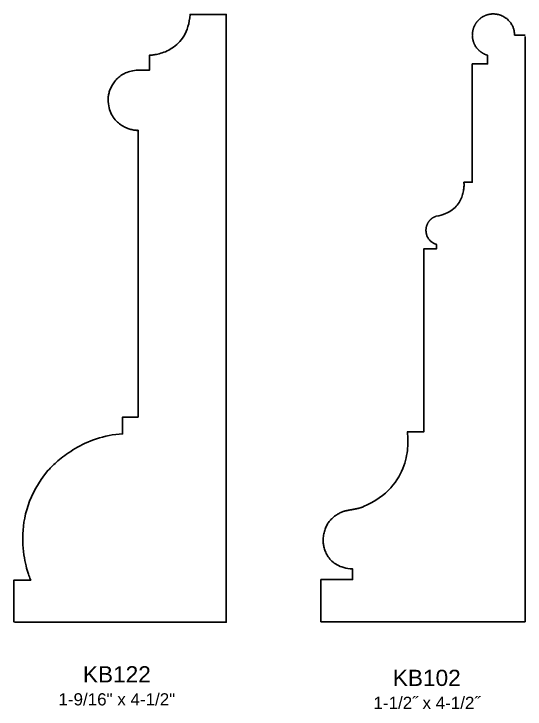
# Model space of a CAD drawing. Extents: x -7.6 to 25.2, y -9.8 to 27.2.
# Drawn here: x 10.39 to 14.18, y 12.64 to 17.79 of the extents above; entities that cross this region are included whole.
import ezdxf

# ---------------------------------------------------------------- set-up
doc = ezdxf.new("R2010")
doc.units = 0
doc.header["$MEASUREMENT"] = 0

# ---------------------------------------------------------------- blocks, each defined once
blk = doc.blocks.new('KB102')
at = {"flags": 128}
blk.add_lwpolyline([(0, 4.3435), (-0.0002, 4.3435), (-0.0007, 4.3435), (-0.0015, 4.3435), (-0.0027, 4.3435), (-0.0041, 4.3435), (-0.0058, 4.3435), (-0.0078, 4.3435), (-0.0099, 4.3435), (-0.0123, 4.3435), (-0.0148, 4.3435), (-0.0175, 4.3435), (-0.0204, 4.3435), (-0.0233, 4.3435), (-0.0264, 4.3435), (-0.0296, 4.3435), (-0.0328, 4.3435), (-0.036, 4.3435), (-0.0393, 4.3435), (-0.0426, 4.3435), (-0.0458, 4.3435), (-0.049, 4.3435), (-0.0522, 4.3435), (-0.0553, 4.3435), (-0.0582, 4.3435), (-0.0611, 4.3435), (-0.0638, 4.3435), (-0.0663, 4.3435), (-0.0687, 4.3435), (-0.0708, 4.3435), (-0.0728, 4.3435), (-0.0745, 4.3435), (-0.0759, 4.3435), (-0.0771, 4.3435), (-0.0779, 4.3435), (-0.0784, 4.3435), (-0.0786, 4.3435), (-0.0786, 4.3437), (-0.0786, 4.3444), (-0.0786, 4.3456), (-0.0786, 4.3471), (-0.0786, 4.3491), (-0.0787, 4.3514), (-0.0789, 4.3541), (-0.0792, 4.3571), (-0.0795, 4.3605), (-0.08, 4.3641), (-0.0806, 4.368), (-0.0813, 4.3721), (-0.0822, 4.3765), (-0.0833, 4.3811), (-0.0845, 4.3858), (-0.086, 4.3907), (-0.0877, 4.3958), (-0.0896, 4.401), (-0.0917, 4.4063), (-0.0942, 4.4116), (-0.0969, 4.417), (-0.0999, 4.4225), (-0.1032, 4.4279), (-0.1068, 4.4334), (-0.1108, 4.4388), (-0.1151, 4.4441), (-0.1198, 4.4494), (-0.1248, 4.4546), (-0.1303, 4.4597), (-0.1362, 4.4647), (-0.1425, 4.4694), (-0.1493, 4.474), (-0.1565, 4.4785), (-0.1642, 4.4826), (-0.1724, 4.4866), (-0.1811, 4.4903), (-0.1824, 4.4907), (-0.1837, 4.4911), (-0.185, 4.4915), (-0.1863, 4.4919), (-0.1876, 4.4923), (-0.189, 4.4927), (-0.1903, 4.493), (-0.1917, 4.4934), (-0.1931, 4.4938), (-0.1945, 4.4941), (-0.1959, 4.4944), (-0.1973, 4.4947), (-0.1988, 4.495), (-0.2002, 4.4953), (-0.2017, 4.4956), (-0.2032, 4.4959), (-0.2046, 4.4962), (-0.2061, 4.4965), (-0.2076, 4.4967), (-0.2092, 4.4969), (-0.2107, 4.4972), (-0.2122, 4.4974), (-0.2138, 4.4976), (-0.2153, 4.4978), (-0.2169, 4.498), (-0.2185, 4.4982), (-0.2201, 4.4984), (-0.2217, 4.4986), (-0.2233, 4.4988), (-0.2249, 4.4989), (-0.2265, 4.4991), (-0.2282, 4.4992), (-0.2298, 4.4994), (-0.2315, 4.4995), (-0.2332, 4.4996), (-0.2348, 4.4997), (-0.238, 4.4997), (-0.2412, 4.4996), (-0.2444, 4.4994), (-0.2476, 4.4992), (-0.2507, 4.4989), (-0.2538, 4.4986), (-0.257, 4.4981), (-0.2601, 4.4977), (-0.2632, 4.4971), (-0.2662, 4.4965), (-0.2693, 4.4959), (-0.2723, 4.4951), (-0.2753, 4.4944), (-0.2783, 4.4935), (-0.2812, 4.4926), (-0.2842, 4.4917), (-0.2871, 4.4907), (-0.29, 4.4896), (-0.2928, 4.4885), (-0.2956, 4.4873), (-0.2985, 4.4861), (-0.3012, 4.4849), (-0.304, 4.4835), (-0.3067, 4.4822), (-0.3093, 4.4808), (-0.312, 4.4793), (-0.3146, 4.4778), (-0.3172, 4.4762), (-0.3197, 4.4746), (-0.3222, 4.473), (-0.3247, 4.4713), (-0.3271, 4.4696), (-0.3295, 4.4678), (-0.3318, 4.466), (-0.3341, 4.4641), (-0.3364, 4.4622), (-0.3381, 4.4607), (-0.3398, 4.4592), (-0.3415, 4.4577), (-0.3431, 4.4561), (-0.3447, 4.4545), (-0.3463, 4.4529), (-0.3478, 4.4513), (-0.3493, 4.4496), (-0.3508, 4.448), (-0.3523, 4.4463), (-0.3537, 4.4446), (-0.3551, 4.4429), (-0.3565, 4.4412), (-0.3578, 4.4394), (-0.3592, 4.4377), (-0.3605, 4.4359), (-0.3617, 4.4342), (-0.3629, 4.4324), (-0.3641, 4.4307), (-0.3653, 4.4289), (-0.3665, 4.4272), (-0.3676, 4.4254), (-0.3686, 4.4236), (-0.3697, 4.4219), (-0.3707, 4.4202), (-0.3717, 4.4184), (-0.3727, 4.4167), (-0.3736, 4.415), (-0.3745, 4.4133), (-0.3753, 4.4116), (-0.3762, 4.4099), (-0.377, 4.4083), (-0.3777, 4.4066), (-0.3784, 4.405), (-0.3791, 4.4034), (-0.3798, 4.4018), (-0.3806, 4.3998), (-0.3814, 4.3977), (-0.3821, 4.3957), (-0.3828, 4.3936), (-0.3834, 4.3916), (-0.384, 4.3896), (-0.3845, 4.3876), (-0.3851, 4.3857), (-0.3856, 4.3837), (-0.386, 4.3818), (-0.3865, 4.3799), (-0.3869, 4.378), (-0.3872, 4.3762), (-0.3876, 4.3744), (-0.3879, 4.3726), (-0.3882, 4.3708), (-0.3885, 4.3691), (-0.3887, 4.3673), (-0.389, 4.3657), (-0.3892, 4.364), (-0.3894, 4.3624), (-0.3896, 4.3609), (-0.3897, 4.3593), (-0.3899, 4.3579), (-0.39, 4.3564), (-0.3901, 4.355), (-0.3903, 4.3536), (-0.3904, 4.3523), (-0.3905, 4.351), (-0.3906, 4.3498), (-0.3906, 4.3486), (-0.3907, 4.3475), (-0.3908, 4.3464), (-0.3909, 4.3454), (-0.391, 4.3444), (-0.3911, 4.3435), (-0.3911, 4.3419), (-0.391, 4.3401), (-0.391, 4.3382), (-0.3909, 4.3361), (-0.3907, 4.334), (-0.3906, 4.3317), (-0.3904, 4.3293), (-0.3901, 4.3268), (-0.3898, 4.3242), (-0.3894, 4.3215), (-0.389, 4.3188), (-0.3885, 4.3159), (-0.3879, 4.3129), (-0.3873, 4.3099), (-0.3866, 4.3068), (-0.3858, 4.3037), (-0.385, 4.3005), (-0.384, 4.2972), (-0.383, 4.2939), (-0.3818, 4.2906), (-0.3806, 4.2872), (-0.3793, 4.2838), (-0.3778, 4.2803), (-0.3763, 4.2768), (-0.3746, 4.2733), (-0.3728, 4.2699), (-0.3709, 4.2663), (-0.3689, 4.2628), (-0.3668, 4.2593), (-0.3645, 4.2559), (-0.362, 4.2524), (-0.3595, 4.2489), (-0.3568, 4.2455), (-0.3539, 4.2421), (-0.3509, 4.2387), (-0.3477, 4.2354), (-0.3463, 4.234), (-0.3449, 4.2326), (-0.3435, 4.2313), (-0.3421, 4.2299), (-0.3406, 4.2285), (-0.3391, 4.2272), (-0.3375, 4.2258), (-0.336, 4.2245), (-0.3344, 4.2232), (-0.3328, 4.2218), (-0.3311, 4.2205), (-0.3294, 4.2192), (-0.3277, 4.2179), (-0.326, 4.2167), (-0.3242, 4.2154), (-0.3224, 4.2142), (-0.3206, 4.2129), (-0.3187, 4.2117), (-0.3168, 4.2105), (-0.3148, 4.2093), (-0.3128, 4.2082), (-0.3108, 4.207), (-0.3088, 4.2059), (-0.3067, 4.2048), (-0.3045, 4.2037), (-0.3024, 4.2027), (-0.3001, 4.2016), (-0.2979, 4.2006), (-0.2956, 4.1996), (-0.2933, 4.1987), (-0.2909, 4.1977), (-0.2884, 4.1968), (-0.286, 4.1959), (-0.2835, 4.1951), (-0.2809, 4.1942), (-0.2783, 4.1934), (-0.2783, 4.1933), (-0.2783, 4.1929), (-0.2783, 4.1922), (-0.2783, 4.1912), (-0.2783, 4.19), (-0.2783, 4.1887), (-0.2783, 4.1871), (-0.2783, 4.1853), (-0.2783, 4.1834), (-0.2783, 4.1813), (-0.2783, 4.1791), (-0.2783, 4.1767), (-0.2783, 4.1743), (-0.2783, 4.1718), (-0.2783, 4.1692), (-0.2783, 4.1666), (-0.2783, 4.1639), (-0.2783, 4.1612), (-0.2783, 4.1585), (-0.2783, 4.1559), (-0.2783, 4.1533), (-0.2783, 4.1507), (-0.2783, 4.1482), (-0.2783, 4.1457), (-0.2783, 4.1434), (-0.2783, 4.1412), (-0.2783, 4.1391), (-0.2783, 4.1372), (-0.2783, 4.1354), (-0.2783, 4.1338), (-0.2783, 4.1324), (-0.2783, 4.1312), (-0.2783, 4.1303), (-0.2783, 4.1296), (-0.2783, 4.1292), (-0.2783, 4.129), (-0.2786, 4.129), (-0.2793, 4.129), (-0.2805, 4.129), (-0.2822, 4.129), (-0.2842, 4.129), (-0.2867, 4.129), (-0.2894, 4.129), (-0.2925, 4.129), (-0.2959, 4.129), (-0.2996, 4.129), (-0.3035, 4.129), (-0.3075, 4.129), (-0.3118, 4.129), (-0.3162, 4.129), (-0.3207, 4.129), (-0.3253, 4.129), (-0.33, 4.129), (-0.3347, 4.129), (-0.3394, 4.129), (-0.344, 4.129), (-0.3487, 4.129), (-0.3532, 4.129), (-0.3576, 4.129), (-0.3618, 4.129), (-0.3659, 4.129), (-0.3698, 4.129), (-0.3735, 4.129), (-0.3768, 4.129), (-0.3799, 4.129), (-0.3827, 4.129), (-0.3852, 4.129), (-0.3872, 4.129), (-0.3889, 4.129), (-0.3901, 4.129), (-0.3908, 4.129), (-0.3911, 4.129), (-0.3911, 4.127), (-0.3911, 4.1212), (-0.3911, 4.1118), (-0.3911, 4.099), (-0.3911, 4.0831), (-0.3911, 4.0642), (-0.3911, 4.0427), (-0.3911, 4.0186), (-0.3911, 3.9923), (-0.3911, 3.964), (-0.3911, 3.9339), (-0.3911, 3.9022), (-0.3911, 3.8691), (-0.3911, 3.835), (-0.3911, 3.7999), (-0.3911, 3.7642), (-0.3911, 3.728), (-0.3911, 3.6916), (-0.3911, 3.6551), (-0.3911, 3.6189), (-0.3911, 3.5832), (-0.3911, 3.5481), (-0.3911, 3.514), (-0.3911, 3.4809), (-0.3911, 3.4492), (-0.3911, 3.4191), (-0.3911, 3.3908), (-0.3911, 3.3645), (-0.3911, 3.3404), (-0.3911, 3.3189), (-0.3911, 3.3), (-0.3911, 3.2841), (-0.3911, 3.2713), (-0.3911, 3.2619), (-0.3911, 3.2561), (-0.3911, 3.2541), (-0.3912, 3.2541), (-0.3916, 3.2541), (-0.3923, 3.2541), (-0.3932, 3.2541), (-0.3944, 3.2541), (-0.3957, 3.2541), (-0.3972, 3.2541), (-0.399, 3.2541), (-0.4008, 3.2541), (-0.4029, 3.2541), (-0.405, 3.2541), (-0.4073, 3.2541), (-0.4096, 3.2541), (-0.4121, 3.2541), (-0.4146, 3.2541), (-0.4171, 3.2541), (-0.4197, 3.2541), (-0.4223, 3.2541), (-0.4249, 3.2541), (-0.4275, 3.2541), (-0.4301, 3.2541), (-0.4326, 3.2541), (-0.435, 3.2541), (-0.4374, 3.2541), (-0.4396, 3.2541), (-0.4418, 3.2541), (-0.4438, 3.2541), (-0.4457, 3.2541), (-0.4474, 3.2541), (-0.4489, 3.2541), (-0.4503, 3.2541), (-0.4514, 3.2541), (-0.4523, 3.2541), (-0.453, 3.2541), (-0.4534, 3.2541), (-0.4536, 3.2541), (-0.4535, 3.2536), (-0.4534, 3.2522), (-0.4532, 3.2499), (-0.453, 3.2467), (-0.4528, 3.2428), (-0.4527, 3.2382), (-0.4527, 3.2328), (-0.4528, 3.2268), (-0.453, 3.2203), (-0.4535, 3.2132), (-0.4543, 3.2056), (-0.4553, 3.1976), (-0.4566, 3.1891), (-0.4583, 3.1804), (-0.4603, 3.1713), (-0.4628, 3.162), (-0.4658, 3.1526), (-0.4693, 3.1429), (-0.4733, 3.1332), (-0.4778, 3.1235), (-0.483, 3.1137), (-0.4888, 3.104), (-0.4953, 3.0944), (-0.5026, 3.085), (-0.5105, 3.0758), (-0.5193, 3.0668), (-0.5289, 3.0581), (-0.5394, 3.0498), (-0.5508, 3.0419), (-0.5631, 3.0344), (-0.5764, 3.0275), (-0.5907, 3.021), (-0.606, 3.0152), (-0.6225, 3.0101), (-0.6401, 3.0056), (-0.6588, 3.0019), (-0.6615, 3.001), (-0.6642, 3.0001), (-0.6668, 2.9991), (-0.6694, 2.9981), (-0.6719, 2.997), (-0.6744, 2.9959), (-0.6768, 2.9947), (-0.6792, 2.9934), (-0.6815, 2.9921), (-0.6838, 2.9908), (-0.686, 2.9894), (-0.6882, 2.9879), (-0.6903, 2.9864), (-0.6924, 2.9849), (-0.6945, 2.9833), (-0.6964, 2.9816), (-0.6984, 2.9799), (-0.7003, 2.9781), (-0.7022, 2.9763), (-0.704, 2.9744), (-0.7057, 2.9724), (-0.7075, 2.9704), (-0.7092, 2.9684), (-0.7108, 2.9662), (-0.7124, 2.9641), (-0.714, 2.9618), (-0.7155, 2.9596), (-0.717, 2.9572), (-0.7184, 2.9548), (-0.7199, 2.9523), (-0.7212, 2.9498), (-0.7226, 2.9472), (-0.7239, 2.9446), (-0.7252, 2.9419), (-0.7264, 2.9392), (-0.7276, 2.9363), (-0.729, 2.9325), (-0.7302, 2.9286), (-0.7313, 2.9246), (-0.7323, 2.9204), (-0.7331, 2.9162), (-0.7337, 2.9118), (-0.7341, 2.9074), (-0.7344, 2.903), (-0.7345, 2.8985), (-0.7345, 2.8939), (-0.7342, 2.8893), (-0.7338, 2.8847), (-0.7332, 2.8801), (-0.7323, 2.8754), (-0.7313, 2.8708), (-0.7301, 2.8662), (-0.7286, 2.8616), (-0.727, 2.857), (-0.7251, 2.8525), (-0.723, 2.8481), (-0.7207, 2.8437), (-0.7182, 2.8394), (-0.7154, 2.8351), (-0.7124, 2.831), (-0.7092, 2.827), (-0.7057, 2.8231), (-0.7019, 2.8193), (-0.6979, 2.8156), (-0.6936, 2.8121), (-0.6891, 2.8088), (-0.6843, 2.8056), (-0.6793, 2.8026), (-0.6739, 2.7997), (-0.6683, 2.7971), (-0.6624, 2.7947), (-0.6562, 2.7925), (-0.6562, 2.7924), (-0.6562, 2.7922), (-0.6562, 2.7918), (-0.6562, 2.7914), (-0.6562, 2.7908), (-0.6562, 2.7901), (-0.6562, 2.7894), (-0.6562, 2.7885), (-0.6562, 2.7876), (-0.6562, 2.7866), (-0.6562, 2.7855), (-0.6562, 2.7844), (-0.6562, 2.7832), (-0.6562, 2.782), (-0.6562, 2.7807), (-0.6562, 2.7794), (-0.6562, 2.7781), (-0.6562, 2.7768), (-0.6562, 2.7755), (-0.6562, 2.7742), (-0.6562, 2.773), (-0.6562, 2.7717), (-0.6562, 2.7705), (-0.6562, 2.7693), (-0.6562, 2.7682), (-0.6562, 2.7671), (-0.6562, 2.7661), (-0.6562, 2.7651), (-0.6562, 2.7643), (-0.6562, 2.7635), (-0.6562, 2.7628), (-0.6562, 2.7623), (-0.6562, 2.7618), (-0.6562, 2.7615), (-0.6562, 2.7613), (-0.6562, 2.7612), (-0.6564, 2.7612), (-0.657, 2.7612), (-0.6581, 2.7612), (-0.6594, 2.7612), (-0.6611, 2.7612), (-0.6632, 2.7612), (-0.6655, 2.7612), (-0.668, 2.7612), (-0.6709, 2.7612), (-0.6739, 2.7612), (-0.6771, 2.7612), (-0.6805, 2.7612), (-0.6841, 2.7612), (-0.6877, 2.7612), (-0.6915, 2.7612), (-0.6953, 2.7612), (-0.6992, 2.7612), (-0.7031, 2.7612), (-0.707, 2.7612), (-0.7109, 2.7612), (-0.7147, 2.7612), (-0.7185, 2.7612), (-0.7221, 2.7612), (-0.7257, 2.7612), (-0.7291, 2.7612), (-0.7323, 2.7612), (-0.7353, 2.7612), (-0.7381, 2.7612), (-0.7407, 2.7612), (-0.743, 2.7612), (-0.745, 2.7612), (-0.7467, 2.7612), (-0.7481, 2.7612), (-0.7491, 2.7612), (-0.7497, 2.7612), (-0.75, 2.7612), (-0.75, 2.7581), (-0.75, 2.7491), (-0.75, 2.7345), (-0.75, 2.7147), (-0.75, 2.6901), (-0.75, 2.6608), (-0.75, 2.6275), (-0.75, 2.5902), (-0.75, 2.5495), (-0.75, 2.5057), (-0.75, 2.459), (-0.75, 2.41), (-0.75, 2.3588), (-0.75, 2.3059), (-0.75, 2.2516), (-0.75, 2.1962), (-0.75, 2.1402), (-0.75, 2.0838), (-0.75, 2.0274), (-0.75, 1.9714), (-0.75, 1.916), (-0.75, 1.8617), (-0.75, 1.8088), (-0.75, 1.7576), (-0.75, 1.7086), (-0.75, 1.6619), (-0.75, 1.6181), (-0.75, 1.5774), (-0.75, 1.5401), (-0.75, 1.5067), (-0.75, 1.4775), (-0.75, 1.4528), (-0.75, 1.433), (-0.75, 1.4185), (-0.75, 1.4095), (-0.75, 1.4064), (-0.7502, 1.4064), (-0.7511, 1.4064), (-0.7524, 1.4064), (-0.7542, 1.4064), (-0.7564, 1.4064), (-0.7591, 1.4064), (-0.7621, 1.4064), (-0.7655, 1.4064), (-0.7692, 1.4064), (-0.7732, 1.4064), (-0.7774, 1.4064), (-0.7819, 1.4064), (-0.7866, 1.4064), (-0.7914, 1.4064), (-0.7963, 1.4064), (-0.8013, 1.4064), (-0.8064, 1.4064), (-0.8116, 1.4064), (-0.8167, 1.4064), (-0.8218, 1.4064), (-0.8268, 1.4064), (-0.8318, 1.4064), (-0.8366, 1.4064), (-0.8412, 1.4064), (-0.8457, 1.4064), (-0.8499, 1.4064), (-0.8539, 1.4064), (-0.8576, 1.4064), (-0.861, 1.4064), (-0.8641, 1.4064), (-0.8667, 1.4064), (-0.869, 1.4064), (-0.8708, 1.4064), (-0.8721, 1.4064), (-0.8729, 1.4064), (-0.8732, 1.4064), (-0.873, 1.4055), (-0.8726, 1.4029), (-0.872, 1.3987), (-0.8712, 1.393), (-0.8704, 1.3858), (-0.8696, 1.3772), (-0.8689, 1.3673), (-0.8684, 1.3562), (-0.868, 1.3438), (-0.868, 1.3305), (-0.8683, 1.3161), (-0.869, 1.3007), (-0.8703, 1.2845), (-0.8721, 1.2676), (-0.8745, 1.2499), (-0.8777, 1.2316), (-0.8816, 1.2128), (-0.8864, 1.1935), (-0.8921, 1.1738), (-0.8988, 1.1538), (-0.9065, 1.1335), (-0.9153, 1.1131), (-0.9254, 1.0926), (-0.9367, 1.0721), (-0.9493, 1.0516), (-0.9634, 1.0313), (-0.9789, 1.0112), (-0.996, 0.9915), (-1.0146, 0.972), (-1.035, 0.9531), (-1.0571, 0.9346), (-1.081, 0.9168), (-1.1068, 0.8996), (-1.1346, 0.8832), (-1.1644, 0.8677), (-1.1963, 0.853), (-1.2002, 0.8512), (-1.2042, 0.8495), (-1.2081, 0.8479), (-1.2121, 0.8464), (-1.2161, 0.845), (-1.2201, 0.8437), (-1.2242, 0.8425), (-1.2282, 0.8413), (-1.2323, 0.8402), (-1.2363, 0.8392), (-1.2404, 0.8382), (-1.2445, 0.8373), (-1.2486, 0.8364), (-1.2527, 0.8356), (-1.2568, 0.8348), (-1.2609, 0.834), (-1.265, 0.8333), (-1.269, 0.8326), (-1.2731, 0.8319), (-1.2772, 0.8312), (-1.2813, 0.8305), (-1.2854, 0.8298), (-1.2895, 0.8291), (-1.2936, 0.8285), (-1.2977, 0.8278), (-1.3017, 0.827), (-1.3058, 0.8263), (-1.3098, 0.8255), (-1.3138, 0.8247), (-1.3179, 0.8239), (-1.3219, 0.823), (-1.3258, 0.822), (-1.3298, 0.821), (-1.3338, 0.82), (-1.3377, 0.8188), (-1.3416, 0.8176), (-1.3477, 0.8155), (-1.3537, 0.8132), (-1.3598, 0.8107), (-1.3658, 0.8081), (-1.3718, 0.8054), (-1.3778, 0.8025), (-1.3837, 0.7994), (-1.3895, 0.7961), (-1.3953, 0.7927), (-1.401, 0.789), (-1.4067, 0.7852), (-1.4122, 0.7812), (-1.4177, 0.777), (-1.423, 0.7726), (-1.4282, 0.7679), (-1.4333, 0.7631), (-1.4383, 0.758), (-1.4432, 0.7526), (-1.4479, 0.747), (-1.4524, 0.7412), (-1.4568, 0.7352), (-1.461, 0.7288), (-1.465, 0.7222), (-1.4688, 0.7154), (-1.4724, 0.7082), (-1.4758, 0.7008), (-1.4791, 0.6931), (-1.482, 0.685), (-1.4848, 0.6767), (-1.4873, 0.6681), (-1.4896, 0.6591), (-1.4916, 0.6499), (-1.4933, 0.6403), (-1.4948, 0.6304), (-1.496, 0.6201), (-1.4969, 0.6095), (-1.4969, 0.6073), (-1.4968, 0.6045), (-1.4967, 0.6009), (-1.4965, 0.5968), (-1.4962, 0.592), (-1.4957, 0.5868), (-1.4951, 0.581), (-1.4942, 0.5748), (-1.4932, 0.5682), (-1.4918, 0.5612), (-1.4902, 0.5539), (-1.4883, 0.5463), (-1.4861, 0.5385), (-1.4835, 0.5305), (-1.4804, 0.5223), (-1.477, 0.5141), (-1.4731, 0.5057), (-1.4688, 0.4973), (-1.464, 0.489), (-1.4586, 0.4807), (-1.4527, 0.4725), (-1.4462, 0.4645), (-1.439, 0.4566), (-1.4313, 0.449), (-1.4229, 0.4416), (-1.4138, 0.4346), (-1.4039, 0.4279), (-1.3934, 0.4216), (-1.382, 0.4157), (-1.3699, 0.4103), (-1.3569, 0.4055), (-1.3431, 0.4012), (-1.3284, 0.3975), (-1.3128, 0.3945), (-1.2963, 0.3922), (-1.2788, 0.3906), (-1.2788, 0.3904), (-1.2788, 0.3899), (-1.2788, 0.3891), (-1.2788, 0.3879), (-1.2788, 0.3865), (-1.2788, 0.3848), (-1.2788, 0.3829), (-1.2788, 0.3807), (-1.2788, 0.3784), (-1.2788, 0.3759), (-1.2788, 0.3732), (-1.2788, 0.3703), (-1.2788, 0.3674), (-1.2788, 0.3643), (-1.2788, 0.3612), (-1.2788, 0.358), (-1.2788, 0.3548), (-1.2788, 0.3515), (-1.2788, 0.3483), (-1.2788, 0.3451), (-1.2788, 0.3419), (-1.2788, 0.3387), (-1.2788, 0.3357), (-1.2788, 0.3327), (-1.2788, 0.3299), (-1.2788, 0.3272), (-1.2788, 0.3247), (-1.2788, 0.3223), (-1.2788, 0.3202), (-1.2788, 0.3183), (-1.2788, 0.3166), (-1.2788, 0.3152), (-1.2788, 0.314), (-1.2788, 0.3132), (-1.2788, 0.3127), (-1.2788, 0.3125), (-1.2793, 0.3125), (-1.2808, 0.3125), (-1.2834, 0.3125), (-1.2868, 0.3125), (-1.2911, 0.3125), (-1.2961, 0.3125), (-1.3019, 0.3125), (-1.3083, 0.3125), (-1.3154, 0.3125), (-1.323, 0.3125), (-1.331, 0.3125), (-1.3395, 0.3125), (-1.3484, 0.3125), (-1.3575, 0.3125), (-1.3669, 0.3125), (-1.3765, 0.3125), (-1.3862, 0.3125), (-1.3959, 0.3125), (-1.4057, 0.3125), (-1.4154, 0.3125), (-1.425, 0.3125), (-1.4344, 0.3125), (-1.4435, 0.3125), (-1.4524, 0.3125), (-1.4608, 0.3125), (-1.4689, 0.3125), (-1.4765, 0.3125), (-1.4835, 0.3125), (-1.49, 0.3125), (-1.4958, 0.3125), (-1.5008, 0.3125), (-1.5051, 0.3125), (-1.5085, 0.3125), (-1.511, 0.3125), (-1.5126, 0.3125), (-1.5131, 0.3125), (-1.5131, 0.3118), (-1.5131, 0.3097), (-1.5131, 0.3063), (-1.5131, 0.3018), (-1.5131, 0.2961), (-1.5131, 0.2893), (-1.5131, 0.2816), (-1.5131, 0.273), (-1.5131, 0.2636), (-1.5131, 0.2535), (-1.5131, 0.2428), (-1.5131, 0.2315), (-1.5131, 0.2197), (-1.5131, 0.2075), (-1.5131, 0.1949), (-1.5131, 0.1822), (-1.5131, 0.1692), (-1.5131, 0.1562), (-1.5131, 0.1432), (-1.5131, 0.1303), (-1.5131, 0.1175), (-1.5131, 0.105), (-1.5131, 0.0928), (-1.5131, 0.081), (-1.5131, 0.0697), (-1.5131, 0.0589), (-1.5131, 0.0488), (-1.5131, 0.0394), (-1.5131, 0.0308), (-1.5131, 0.0231), (-1.5131, 0.0164), (-1.5131, 0.0107), (-1.5131, 0.0061), (-1.5131, 0.0028), (-1.5131, 0.0007), (-1.5131, 0), (-1.5097, 0), (-1.4996, 0), (-1.4833, 0), (-1.4612, 0), (-1.4337, 0), (-1.401, 0), (-1.3637, 0), (-1.3222, 0), (-1.2767, 0), (-1.2277, 0), (-1.1756, 0), (-1.1208, 0), (-1.0637, 0), (-1.0046, 0), (-0.9439, 0), (-0.8821, 0), (-0.8195, 0), (-0.7566, 0), (-0.6936, 0), (-0.631, 0), (-0.5692, 0), (-0.5085, 0), (-0.4494, 0), (-0.3923, 0), (-0.3375, 0), (-0.2854, 0), (-0.2364, 0), (-0.191, 0), (-0.1494, 0), (-0.1121, 0), (-0.0795, 0), (-0.0519, 0), (-0.0298, 0), (-0.0135, 0), (-0.0034, 0), (0, 0), (0, 0.0099), (0, 0.0387), (0, 0.0855), (0, 0.149), (0, 0.2281), (0, 0.3217), (0, 0.4288), (0, 0.5482), (0, 0.6787), (0, 0.8192), (0, 0.9688), (0, 1.1261), (0, 1.2901), (0, 1.4598), (0, 1.6338), (0, 1.8113), (0, 1.991), (0, 2.1718), (0, 2.3525), (0, 2.5322), (0, 2.7097), (0, 2.8838), (0, 3.0534), (0, 3.2174), (0, 3.3747), (0, 3.5243), (0, 3.6648), (0, 3.7954), (0, 3.9147), (0, 4.0218), (0, 4.1154), (0, 4.1946), (0, 4.258), (0, 4.3048), (0, 4.3336)], dxfattribs=at)
blk = doc.blocks.new('KB122')
at = {"flags": 128}
blk.add_lwpolyline([(-1.573, 0), (-1.573, 0.0007), (-1.573, 0.0028), (-1.573, 0.0061), (-1.573, 0.0107), (-1.573, 0.0164), (-1.573, 0.0231), (-1.573, 0.0308), (-1.573, 0.0394), (-1.573, 0.0488), (-1.573, 0.0589), (-1.573, 0.0697), (-1.573, 0.081), (-1.573, 0.0928), (-1.573, 0.105), (-1.573, 0.1175), (-1.573, 0.1303), (-1.573, 0.1432), (-1.573, 0.1562), (-1.573, 0.1693), (-1.573, 0.1822), (-1.573, 0.1949), (-1.573, 0.2075), (-1.573, 0.2197), (-1.573, 0.2315), (-1.573, 0.2428), (-1.573, 0.2535), (-1.573, 0.2637), (-1.573, 0.2731), (-1.573, 0.2816), (-1.573, 0.2893), (-1.573, 0.2961), (-1.573, 0.3018), (-1.573, 0.3063), (-1.573, 0.3097), (-1.573, 0.3118), (-1.573, 0.3125), (-1.5727, 0.3125), (-1.5719, 0.3125), (-1.5706, 0.3125), (-1.5687, 0.3125), (-1.5665, 0.3125), (-1.5638, 0.3125), (-1.5607, 0.3125), (-1.5573, 0.3125), (-1.5535, 0.3125), (-1.5495, 0.3125), (-1.5451, 0.3125), (-1.5406, 0.3125), (-1.5359, 0.3125), (-1.531, 0.3125), (-1.526, 0.3125), (-1.5209, 0.3125), (-1.5157, 0.3125), (-1.5105, 0.3125), (-1.5053, 0.3125), (-1.5002, 0.3125), (-1.4951, 0.3125), (-1.49, 0.3125), (-1.4852, 0.3125), (-1.4804, 0.3125), (-1.4759, 0.3125), (-1.4716, 0.3125), (-1.4676, 0.3125), (-1.4638, 0.3125), (-1.4604, 0.3125), (-1.4573, 0.3125), (-1.4546, 0.3125), (-1.4523, 0.3125), (-1.4505, 0.3125), (-1.4492, 0.3125), (-1.4483, 0.3125), (-1.448, 0.3125), (-1.4485, 0.3135), (-1.4497, 0.3163), (-1.4517, 0.3211), (-1.4544, 0.3276), (-1.4575, 0.3358), (-1.4612, 0.3458), (-1.4652, 0.3573), (-1.4694, 0.3704), (-1.4738, 0.3849), (-1.4784, 0.4009), (-1.4829, 0.4183), (-1.4873, 0.437), (-1.4915, 0.4569), (-1.4954, 0.478), (-1.4989, 0.5003), (-1.5019, 0.5236), (-1.5044, 0.5479), (-1.5063, 0.5732), (-1.5073, 0.5993), (-1.5076, 0.6263), (-1.5069, 0.6541), (-1.5051, 0.6826), (-1.5023, 0.7117), (-1.4982, 0.7415), (-1.4928, 0.7717), (-1.486, 0.8024), (-1.4777, 0.8336), (-1.4679, 0.8651), (-1.4563, 0.8969), (-1.443, 0.9289), (-1.4278, 0.9611), (-1.4107, 0.9934), (-1.3915, 1.0257), (-1.3702, 1.0581), (-1.3466, 1.0904), (-1.3207, 1.1225), (-1.318, 1.1256), (-1.3145, 1.1296), (-1.3101, 1.1343), (-1.3049, 1.1398), (-1.2989, 1.146), (-1.2921, 1.1528), (-1.2845, 1.1602), (-1.2762, 1.1681), (-1.267, 1.1765), (-1.2571, 1.1853), (-1.2464, 1.1945), (-1.235, 1.2041), (-1.2229, 1.2139), (-1.21, 1.2239), (-1.1965, 1.2341), (-1.1822, 1.2444), (-1.1673, 1.2547), (-1.1517, 1.2651), (-1.1354, 1.2754), (-1.1185, 1.2857), (-1.1009, 1.2958), (-1.0827, 1.3057), (-1.0639, 1.3153), (-1.0444, 1.3247), (-1.0244, 1.3337), (-1.0037, 1.3423), (-0.9825, 1.3504), (-0.9608, 1.358), (-0.9384, 1.3651), (-0.9155, 1.3715), (-0.8921, 1.3773), (-0.8682, 1.3824), (-0.8437, 1.3867), (-0.8187, 1.3902), (-0.7933, 1.3928), (-0.7673, 1.3945), (-0.7673, 1.3947), (-0.7673, 1.3956), (-0.7673, 1.3969), (-0.7673, 1.3987), (-0.7673, 1.401), (-0.7673, 1.4037), (-0.7673, 1.4068), (-0.7673, 1.4102), (-0.7673, 1.414), (-0.7673, 1.418), (-0.7673, 1.4223), (-0.7673, 1.4269), (-0.7673, 1.4316), (-0.7673, 1.4365), (-0.7673, 1.4415), (-0.7673, 1.4466), (-0.7673, 1.4517), (-0.7673, 1.4569), (-0.7673, 1.4621), (-0.7673, 1.4673), (-0.7673, 1.4724), (-0.7673, 1.4774), (-0.7673, 1.4823), (-0.7673, 1.487), (-0.7673, 1.4916), (-0.7673, 1.4959), (-0.7673, 1.4999), (-0.7673, 1.5037), (-0.7673, 1.5071), (-0.7673, 1.5102), (-0.7673, 1.5129), (-0.7673, 1.5152), (-0.7673, 1.517), (-0.7673, 1.5183), (-0.7673, 1.5192), (-0.7673, 1.5194), (-0.7671, 1.5194), (-0.7663, 1.5194), (-0.7651, 1.5194), (-0.7634, 1.5194), (-0.7613, 1.5194), (-0.7589, 1.5194), (-0.756, 1.5194), (-0.7529, 1.5194), (-0.7494, 1.5194), (-0.7457, 1.5194), (-0.7418, 1.5194), (-0.7376, 1.5194), (-0.7333, 1.5194), (-0.7288, 1.5194), (-0.7242, 1.5194), (-0.7196, 1.5194), (-0.7148, 1.5194), (-0.71, 1.5194), (-0.7053, 1.5194), (-0.7005, 1.5194), (-0.6958, 1.5194), (-0.6913, 1.5194), (-0.6868, 1.5194), (-0.6825, 1.5194), (-0.6783, 1.5194), (-0.6744, 1.5194), (-0.6706, 1.5194), (-0.6672, 1.5194), (-0.6641, 1.5194), (-0.6612, 1.5194), (-0.6588, 1.5194), (-0.6567, 1.5194), (-0.655, 1.5194), (-0.6538, 1.5194), (-0.653, 1.5194), (-0.6527, 1.5194), (-0.6527, 1.5243), (-0.6527, 1.5384), (-0.6528, 1.5612), (-0.6528, 1.5922), (-0.6528, 1.6309), (-0.6528, 1.6767), (-0.6529, 1.729), (-0.6529, 1.7873), (-0.6529, 1.8511), (-0.653, 1.9198), (-0.653, 1.9928), (-0.653, 2.0697), (-0.6531, 2.1499), (-0.6531, 2.2328), (-0.6532, 2.3178), (-0.6532, 2.4045), (-0.6532, 2.4923), (-0.6533, 2.5807), (-0.6533, 2.669), (-0.6533, 2.7568), (-0.6533, 2.8436), (-0.6533, 2.9286), (-0.6533, 3.0115), (-0.6534, 3.0917), (-0.6533, 3.1686), (-0.6533, 3.2417), (-0.6533, 3.3104), (-0.6533, 3.3742), (-0.6533, 3.4325), (-0.6532, 3.4848), (-0.6532, 3.5306), (-0.6531, 3.5693), (-0.653, 3.6003), (-0.6529, 3.6232), (-0.6528, 3.6373), (-0.6527, 3.6422), (-0.6553, 3.6417), (-0.6586, 3.6415), (-0.6626, 3.6415), (-0.6672, 3.6417), (-0.6724, 3.6421), (-0.6781, 3.6428), (-0.6844, 3.6437), (-0.6911, 3.645), (-0.6982, 3.6466), (-0.7056, 3.6485), (-0.7134, 3.6507), (-0.7214, 3.6533), (-0.7297, 3.6563), (-0.7381, 3.6597), (-0.7467, 3.6635), (-0.7553, 3.6677), (-0.764, 3.6724), (-0.7727, 3.6775), (-0.7813, 3.6832), (-0.7898, 3.6894), (-0.7982, 3.696), (-0.8063, 3.7033), (-0.8143, 3.711), (-0.8219, 3.7194), (-0.8293, 3.7284), (-0.8362, 3.7379), (-0.8427, 3.7481), (-0.8488, 3.759), (-0.8543, 3.7705), (-0.8593, 3.7827), (-0.8637, 3.7956), (-0.8674, 3.8093), (-0.8704, 3.8236), (-0.8727, 3.8388), (-0.8741, 3.8547), (-0.8748, 3.8714), (-0.8746, 3.8777), (-0.8743, 3.8843), (-0.8736, 3.891), (-0.8727, 3.8979), (-0.8714, 3.905), (-0.8699, 3.9122), (-0.8681, 3.9195), (-0.866, 3.927), (-0.8636, 3.9344), (-0.8609, 3.942), (-0.8579, 3.9495), (-0.8545, 3.9571), (-0.8509, 3.9646), (-0.8469, 3.9721), (-0.8426, 3.9796), (-0.8379, 3.987), (-0.8329, 3.9942), (-0.8276, 4.0014), (-0.8219, 4.0084), (-0.8159, 4.0153), (-0.8095, 4.022), (-0.8028, 4.0284), (-0.7956, 4.0347), (-0.7882, 4.0407), (-0.7803, 4.0464), (-0.772, 4.0519), (-0.7634, 4.057), (-0.7544, 4.0618), (-0.745, 4.0663), (-0.7352, 4.0704), (-0.725, 4.0741), (-0.7143, 4.0774), (-0.7033, 4.0803), (-0.6918, 4.0827), (-0.68, 4.0846), (-0.6677, 4.0861), (-0.6674, 4.0861), (-0.6668, 4.0861), (-0.6657, 4.0861), (-0.6643, 4.0861), (-0.6625, 4.0861), (-0.6604, 4.0861), (-0.658, 4.0861), (-0.6553, 4.0861), (-0.6523, 4.0861), (-0.6491, 4.0862), (-0.6457, 4.0862), (-0.6422, 4.0862), (-0.6385, 4.0862), (-0.6346, 4.0862), (-0.6307, 4.0863), (-0.6267, 4.0863), (-0.6226, 4.0863), (-0.6185, 4.0863), (-0.6144, 4.0863), (-0.6104, 4.0864), (-0.6064, 4.0864), (-0.6024, 4.0864), (-0.5986, 4.0864), (-0.5949, 4.0865), (-0.5913, 4.0865), (-0.5879, 4.0865), (-0.5848, 4.0865), (-0.5818, 4.0865), (-0.5791, 4.0865), (-0.5767, 4.0866), (-0.5746, 4.0866), (-0.5728, 4.0866), (-0.5714, 4.0866), (-0.5703, 4.0866), (-0.5696, 4.0866), (-0.5694, 4.0866), (-0.5694, 4.0868), (-0.5694, 4.0876), (-0.5694, 4.0888), (-0.5694, 4.0904), (-0.5694, 4.0924), (-0.5694, 4.0948), (-0.5694, 4.0976), (-0.5694, 4.1006), (-0.5694, 4.104), (-0.5694, 4.1075), (-0.5694, 4.1114), (-0.5694, 4.1154), (-0.5694, 4.1196), (-0.5694, 4.1239), (-0.5694, 4.1284), (-0.5694, 4.1329), (-0.5694, 4.1375), (-0.5694, 4.1421), (-0.5694, 4.1468), (-0.5694, 4.1514), (-0.5694, 4.1559), (-0.5694, 4.1604), (-0.5694, 4.1647), (-0.5694, 4.1689), (-0.5694, 4.1729), (-0.5694, 4.1767), (-0.5694, 4.1803), (-0.5694, 4.1837), (-0.5694, 4.1867), (-0.5694, 4.1895), (-0.5694, 4.1919), (-0.5694, 4.1939), (-0.5694, 4.1955), (-0.5694, 4.1967), (-0.5694, 4.1974), (-0.5694, 4.1977), (-0.5688, 4.1977), (-0.5669, 4.1977), (-0.5639, 4.1978), (-0.5597, 4.1981), (-0.5546, 4.1985), (-0.5485, 4.199), (-0.5415, 4.1998), (-0.5337, 4.2009), (-0.5251, 4.2023), (-0.5159, 4.204), (-0.5061, 4.2061), (-0.4957, 4.2087), (-0.4849, 4.2117), (-0.4736, 4.2152), (-0.4621, 4.2193), (-0.4503, 4.2239), (-0.4383, 4.2292), (-0.4262, 4.2351), (-0.414, 4.2418), (-0.4018, 4.2491), (-0.3898, 4.2573), (-0.3779, 4.2663), (-0.3662, 4.2761), (-0.3549, 4.2868), (-0.3439, 4.2985), (-0.3333, 4.3111), (-0.3233, 4.3248), (-0.3138, 4.3395), (-0.305, 4.3553), (-0.2969, 4.3722), (-0.2896, 4.3903), (-0.2832, 4.4096), (-0.2776, 4.4302), (-0.2731, 4.452), (-0.2697, 4.4752), (-0.2673, 4.4998), (-0.2667, 4.4998), (-0.265, 4.4998), (-0.2621, 4.4998), (-0.2582, 4.4998), (-0.2533, 4.4998), (-0.2475, 4.4998), (-0.241, 4.4998), (-0.2336, 4.4998), (-0.2256, 4.4998), (-0.2169, 4.4998), (-0.2077, 4.4998), (-0.198, 4.4998), (-0.1879, 4.4998), (-0.1775, 4.4998), (-0.1668, 4.4998), (-0.1559, 4.4998), (-0.1448, 4.4998), (-0.1337, 4.4998), (-0.1225, 4.4998), (-0.1115, 4.4998), (-0.1006, 4.4998), (-0.0898, 4.4998), (-0.0794, 4.4998), (-0.0693, 4.4998), (-0.0596, 4.4998), (-0.0504, 4.4998), (-0.0418, 4.4998), (-0.0337, 4.4998), (-0.0264, 4.4998), (-0.0198, 4.4998), (-0.014, 4.4998), (-0.0092, 4.4998), (-0.0053, 4.4998), (-0.0024, 4.4998), (-0.0006, 4.4998), (0, 4.4998), (0, 4.4895), (0, 4.4596), (0, 4.4112), (0, 4.3454), (0, 4.2635), (0, 4.1664), (0, 4.0555), (0, 3.9319), (0, 3.7967), (0, 3.651), (0, 3.4961), (0, 3.3332), (0, 3.1632), (0, 2.9875), (0, 2.8071), (0, 2.6233), (0, 2.4372), (0, 2.2499), (0, 2.0626), (0, 1.8764), (0, 1.6926), (0, 1.5123), (0, 1.3365), (0, 1.1666), (0, 1.0036), (0, 0.8487), (0, 0.7031), (0, 0.5679), (0, 0.4442), (0, 0.3333), (0, 0.2363), (0, 0.1543), (0, 0.0885), (0, 0.0401), (0, 0.0102), (0, 0), (-0.0036, 0), (-0.014, 0), (-0.031, 0), (-0.0539, 0), (-0.0826, 0), (-0.1165, 0), (-0.1553, 0), (-0.1985, 0), (-0.2458, 0), (-0.2967, 0), (-0.3508, 0), (-0.4078, 0), (-0.4672, 0), (-0.5287, 0), (-0.5917, 0), (-0.656, 0), (-0.721, 0), (-0.7865, 0), (-0.852, 0), (-0.9171, 0), (-0.9813, 0), (-1.0444, 0), (-1.1058, 0), (-1.1652, 0), (-1.2222, 0), (-1.2763, 0), (-1.3272, 0), (-1.3745, 0), (-1.4177, 0), (-1.4565, 0), (-1.4904, 0), (-1.5191, 0), (-1.5421, 0), (-1.559, 0), (-1.5695, 0)], dxfattribs=at)

msp = doc.modelspace()

# ---------------------------------------------------------------- block references
at = {"linetype": 'Continuous'}
for name, p in [('KB122', (11.9674, 13.2834)), ('KB102', (14.1823, 13.2872))]:
    msp.add_blockref(name, p, dxfattribs=at)

# ---------------------------------------------------------------- texts
at = {"linetype": 'Continuous', "lineweight": 0, "char_height": 0.12, "attachment_point": 2}
for s, insert, width in [('{\\fArial|b0|i0|c0|p34;KB122\\P\\H0.75x;1-9/16" x 4-1/2"}', (11.1573, 12.9581), 1.299827), ('{\\fArial|b0|i0|c0|p34;KB102\\P\\H0.75x;1-1/2˝ x 4-1/2˝\\H1.3333x;\\P}', (13.4536, 12.932), 2.564937)]:
    msp.add_mtext(s, dxfattribs=dict(at, insert=insert, width=width))

doc.saveas('drawing.dxf')
